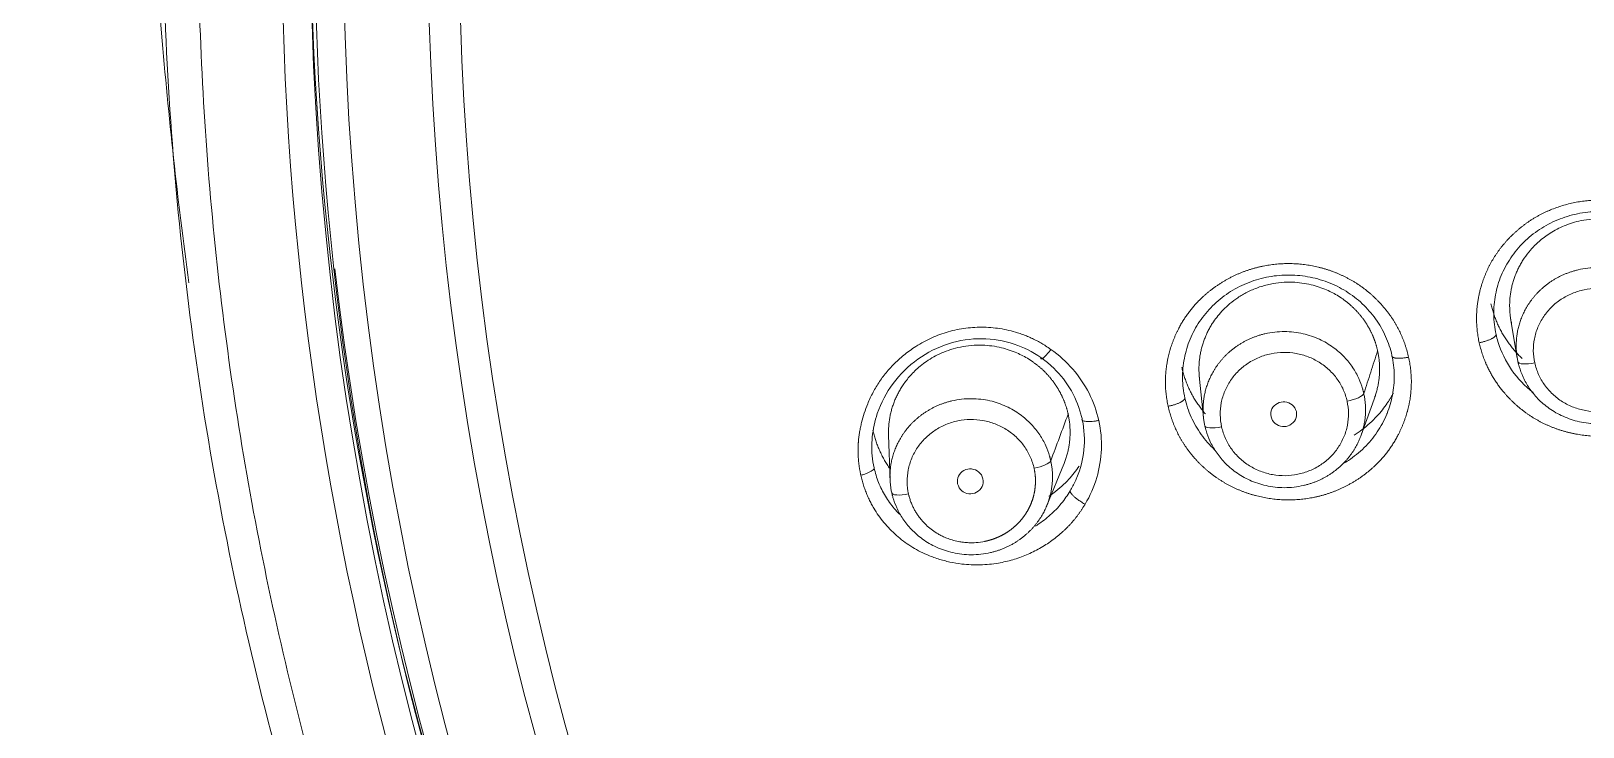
# Model space of a CAD drawing. Extents: x 6534 to 7663, y 0 to 827.
# Drawn here: x 7038.51 to 7065.64, y 519.33 to 531.49 of the extents above; entities that cross this region are included whole.
import ezdxf

# ---------------------------------------------------------------- set-up
doc = ezdxf.new("R2010")
doc.units = 0
doc.header["$LTSCALE"] = 30
doc.header["$MEASUREMENT"] = 0
doc.layers.add('1', color=7, linetype='CONTINUOUS')

msp = doc.modelspace()

# ---------------------------------------------------------------- linework, layer by layer
at = {"layer": '1', "color": 7, "linetype": 'Continuous', "lineweight": 18}
for p, q in [((7064.372, 526.472), (7064.488, 525.777)), ((7058.929, 525.469), (7059.004, 524.738)), ((7061.76, 524.43), (7062.008, 525.123)), ((7053.5, 524.43), (7053.526, 523.652)), ((7056.266, 523.198), (7056.563, 523.921))]:
    msp.add_line(p, q, dxfattribs=at)
at = {"layer": '1', "color": 7, "linetype": 'Continuous', "lineweight": 13}
msp.add_line((7053.555, 523.424), (7053.555, 523.431), dxfattribs=at)
at = {"layer": '1', "color": 7, "linetype": 'Continuous', "lineweight": 18}
for centre, major_axis, ratio, start_param, end_param in [((7103.394, 533.307), (-60.5, 0), 0.961466, 4.72417, 7.004197), ((7103.394, 533.445), (-59.925, 0), 0.961466, 4.712389, 7.853982), ((7103.394, 533.445), (60, 0), 0.961466, 1.582577, 4.712389), ((7103.394, 533.775), (60, 0), 0.961466, 3.141593, 4.11151), ((7103.394, 533.603), (-59.925, 0), 0.961466, 0.108974, 0.846708), ((7064.794, 525.776), (0.293, 0.065), 0.268947, 3.127316, 4.652912), ((7061.514, 525.106), (-0.293, -0.065), 0.268922, 1.511923, 2.984821), ((7059.321, 524.658), (0.293, 0.065), 0.268971, 3.11013, 4.652793), ((7056.043, 523.933), (-0.293, -0.064), 0.268963, 1.512325, 2.969589), ((7053.849, 523.485), (0.293, 0.064), 0.269012, 3.090916, 4.652799)]:
    msp.add_ellipse(centre, major_axis=major_axis, ratio=ratio, start_param=start_param, end_param=end_param, dxfattribs=at)
at = {"layer": '1', "color": 7, "linetype": 'Continuous', "lineweight": 13}
for centre, major_axis, start_param, end_param in [((7103.394, 533.307), (59.425, 0), 1.570796, 4.70194), ((7103.394, 533.307), (57.948, 0), 1.579187, 4.712389), ((7103.394, 533.352), (57.403, 0), 1.579486, 4.712389)]:
    msp.add_ellipse(centre, major_axis=major_axis, ratio=0.961466, start_param=start_param, end_param=end_param, dxfattribs=at)
at = {"layer": '1', "color": 7, "linetype": 'Continuous', "lineweight": 18}
for points, knots in [([(7040.497, 538.665), (7040.497, 538.527), (7040.505, 536.122), (7040.669, 532.249), (7041.074, 528.547), (7041.27, 527.095)], [0, 0, 0, 0, 0.035828, 0.621395, 1, 1, 1, 1]), ([(7040.815, 533.921), (7040.815, 531.785), (7040.933, 529.649), (7041.406, 525.401), (7041.76, 523.289), (7042.699, 519.114), (7043.285, 517.051), (7044.68, 512.995), (7045.491, 511.003), (7046.409, 509.058)], [0, 0, 0, 0, 0.25, 0.25, 0.5, 0.5, 0.75, 0.75, 1, 1, 1, 1]), ([(7064.117, 526.192), (7064.092, 526.305), (7064.079, 526.421), (7064.076, 526.654), (7064.086, 526.77), (7064.13, 526.999), (7064.164, 527.111), (7064.253, 527.327), (7064.309, 527.431), (7064.441, 527.626), (7064.517, 527.717), (7064.685, 527.884), (7064.778, 527.959), (7064.977, 528.091), (7065.084, 528.147), (7065.306, 528.239), (7065.422, 528.275), (7065.658, 528.324), (7065.779, 528.337), (7066.021, 528.34), (7066.142, 528.33), (7066.38, 528.288), (7066.496, 528.256), (7066.721, 528.17), (7066.829, 528.116), (7067.032, 527.99), (7067.127, 527.917), (7067.3, 527.755), (7067.378, 527.666), (7067.515, 527.474), (7067.574, 527.372), (7067.669, 527.158), (7067.706, 527.047), (7067.731, 526.933)], [0, 0, 0, 0, 0.0625, 0.0625, 0.125, 0.125, 0.1875, 0.1875, 0.25, 0.25, 0.3125, 0.3125, 0.375, 0.375, 0.4375, 0.4375, 0.5, 0.5, 0.5625, 0.5625, 0.625, 0.625, 0.6875, 0.6875, 0.75, 0.75, 0.8125, 0.8125, 0.875, 0.875, 0.9375, 0.9375, 1, 1, 1, 1]), ([(7064.39, 526.381), (7064.387, 526.393), (7064.382, 526.417), (7064.375, 526.454), (7064.369, 526.491), (7064.365, 526.528), (7064.361, 526.566), (7064.358, 526.603), (7064.356, 526.641), (7064.355, 526.678), (7064.355, 526.716), (7064.356, 526.754), (7064.358, 526.792), (7064.361, 526.83), (7064.365, 526.868), (7064.37, 526.906), (7064.376, 526.944), (7064.383, 526.982), (7064.391, 527.019), (7064.4, 527.057), (7064.41, 527.094), (7064.421, 527.132), (7064.434, 527.169), (7064.447, 527.205), (7064.461, 527.242), (7064.476, 527.278), (7064.492, 527.314), (7064.509, 527.35), (7064.527, 527.385), (7064.546, 527.42), (7064.566, 527.454), (7064.587, 527.488), (7064.635, 527.561), (7064.723, 527.675), (7064.872, 527.826), (7065.068, 527.973), (7065.315, 528.101), (7065.625, 528.196), (7065.969, 528.225), (7066.302, 528.18), (7066.572, 528.089), (7066.731, 528.005), (7066.809, 527.956), (7066.827, 527.944), (7066.846, 527.932), (7066.863, 527.919), (7066.881, 527.907), (7066.898, 527.894), (7066.916, 527.881), (7066.933, 527.868), (7066.949, 527.854), (7066.966, 527.841), (7066.982, 527.827), (7066.998, 527.813), (7067.014, 527.799), (7067.03, 527.784), (7067.046, 527.77), (7067.061, 527.755), (7067.076, 527.74), (7067.091, 527.725), (7067.105, 527.709), (7067.119, 527.694), (7067.134, 527.678), (7067.147, 527.662), (7067.161, 527.646), (7067.174, 527.63), (7067.187, 527.614), (7067.2, 527.597), (7067.213, 527.58), (7067.225, 527.564), (7067.237, 527.547), (7067.249, 527.53), (7067.261, 527.512), (7067.272, 527.495), (7067.283, 527.478), (7067.294, 527.46), (7067.305, 527.442), (7067.315, 527.425), (7067.325, 527.407), (7067.335, 527.389), (7067.344, 527.371), (7067.354, 527.352), (7067.363, 527.334), (7067.371, 527.316), (7067.38, 527.297), (7067.388, 527.278), (7067.396, 527.26), (7067.404, 527.241), (7067.411, 527.222), (7067.418, 527.203), (7067.425, 527.184), (7067.431, 527.165), (7067.438, 527.146), (7067.444, 527.127), (7067.45, 527.108), (7067.455, 527.089), (7067.46, 527.069), (7067.465, 527.05), (7067.47, 527.031), (7067.473, 527.018), (7067.474, 527.011)], [0, 0, 0, 0, 0.007812, 0.015642, 0.023488, 0.031351, 0.039232, 0.04713, 0.055044, 0.062976, 0.070925, 0.078891, 0.086874, 0.094874, 0.102892, 0.110926, 0.118978, 0.127046, 0.135132, 0.143236, 0.151356, 0.159493, 0.167648, 0.17582, 0.184009, 0.192215, 0.200438, 0.208679, 0.216937, 0.225212, 0.233504, 0.241813, 0.25014, 0.287522, 0.331207, 0.381192, 0.437477, 0.500061, 0.577266, 0.644645, 0.702175, 0.749835, 0.754289, 0.758737, 0.76318, 0.767619, 0.772052, 0.776481, 0.780905, 0.785324, 0.789738, 0.794147, 0.798551, 0.80295, 0.807344, 0.811734, 0.816118, 0.820498, 0.824873, 0.829242, 0.833607, 0.837967, 0.842322, 0.846672, 0.851018, 0.855358, 0.859693, 0.864024, 0.868349, 0.87267, 0.876986, 0.881297, 0.885602, 0.889903, 0.8942, 0.898491, 0.902777, 0.907058, 0.911335, 0.915606, 0.919872, 0.924134, 0.928391, 0.932642, 0.936889, 0.941131, 0.945368, 0.9496, 0.953827, 0.958049, 0.962267, 0.966479, 0.970686, 0.974889, 0.979086, 0.983279, 0.987467, 0.991649, 0.995827, 1, 1, 1, 1]), ([(7067.276, 526.277), (7067.275, 526.283), (7067.273, 526.294), (7067.268, 526.311), (7067.264, 526.328), (7067.26, 526.344), (7067.239, 526.416), (7067.191, 526.548), (7067.087, 526.734), (7066.941, 526.919), (7066.747, 527.091), (7066.504, 527.234), (7066.214, 527.334), (7065.888, 527.372), (7065.643, 527.344), (7065.493, 527.305), (7065.436, 527.288), (7065.381, 527.269), (7065.327, 527.248), (7065.275, 527.226), (7065.224, 527.201), (7065.175, 527.175), (7065.127, 527.147), (7065.081, 527.118), (7065.037, 527.087), (7064.994, 527.055), (7064.953, 527.022), (7064.914, 526.987), (7064.876, 526.952), (7064.84, 526.916), (7064.806, 526.878), (7064.774, 526.84), (7064.743, 526.802), (7064.715, 526.763), (7064.688, 526.723), (7064.662, 526.683), (7064.639, 526.642), (7064.617, 526.602), (7064.597, 526.561), (7064.578, 526.519), (7064.561, 526.478), (7064.546, 526.437), (7064.532, 526.396), (7064.519, 526.355), (7064.508, 526.314), (7064.499, 526.273), (7064.491, 526.233), (7064.484, 526.192), (7064.479, 526.152), (7064.475, 526.113), (7064.472, 526.074), (7064.47, 526.035), (7064.469, 525.997), (7064.47, 525.96), (7064.471, 525.922), (7064.474, 525.886), (7064.478, 525.85), (7064.482, 525.815), (7064.487, 525.78), (7064.493, 525.746), (7064.498, 525.724), (7064.501, 525.713)], [0, 0, 0, 0, 0.004118, 0.008173, 0.012166, 0.016096, 0.019964, 0.064382, 0.113601, 0.167619, 0.226433, 0.290042, 0.358442, 0.43163, 0.509603, 0.522984, 0.536244, 0.549383, 0.562401, 0.575299, 0.588075, 0.600731, 0.613266, 0.62568, 0.637973, 0.650146, 0.662197, 0.674128, 0.685938, 0.697626, 0.709194, 0.720641, 0.731968, 0.743173, 0.754257, 0.765221, 0.776063, 0.786785, 0.797385, 0.807865, 0.818224, 0.828462, 0.838578, 0.848574, 0.858449, 0.868204, 0.877837, 0.887349, 0.89674, 0.90601, 0.91516, 0.924188, 0.933096, 0.941882, 0.950547, 0.959092, 0.967516, 0.975818, 0.984, 0.99206, 1, 1, 1, 1]), ([(7058.679, 525.079), (7058.654, 525.193), (7058.641, 525.309), (7058.637, 525.541), (7058.648, 525.658), (7058.692, 525.887), (7058.726, 525.999), (7058.815, 526.215), (7058.871, 526.319), (7059.003, 526.515), (7059.079, 526.606), (7059.248, 526.773), (7059.341, 526.849), (7059.541, 526.981), (7059.647, 527.037), (7059.869, 527.13), (7059.985, 527.165), (7060.222, 527.214), (7060.343, 527.227), (7060.585, 527.231), (7060.706, 527.221), (7060.944, 527.179), (7061.061, 527.147), (7061.286, 527.061), (7061.394, 527.008), (7061.597, 526.881), (7061.692, 526.809), (7061.866, 526.646), (7061.944, 526.557), (7062.082, 526.366), (7062.14, 526.263), (7062.236, 526.05), (7062.273, 525.938), (7062.298, 525.824)], [0, 0, 0, 0, 0.0625, 0.0625, 0.125, 0.125, 0.1875, 0.1875, 0.25, 0.25, 0.3125, 0.3125, 0.375, 0.375, 0.4375, 0.4375, 0.5, 0.5, 0.5625, 0.5625, 0.625, 0.625, 0.6875, 0.6875, 0.75, 0.75, 0.8125, 0.8125, 0.875, 0.875, 0.9375, 0.9375, 1, 1, 1, 1]), ([(7058.933, 525.436), (7058.932, 525.443), (7058.93, 525.462), (7058.928, 525.493), (7058.926, 525.531), (7058.925, 525.569), (7058.925, 525.607), (7058.926, 525.645), (7058.928, 525.683), (7058.931, 525.721), (7058.935, 525.759), (7058.94, 525.797), (7058.946, 525.834), (7058.953, 525.872), (7058.961, 525.91), (7058.97, 525.948), (7058.98, 525.985), (7058.991, 526.022), (7059.003, 526.059), (7059.017, 526.096), (7059.031, 526.133), (7059.046, 526.169), (7059.062, 526.205), (7059.079, 526.241), (7059.097, 526.276), (7059.116, 526.311), (7059.136, 526.345), (7059.157, 526.379), (7059.195, 526.437), (7059.256, 526.519), (7059.35, 526.626), (7059.466, 526.734), (7059.606, 526.839), (7059.771, 526.935), (7059.963, 527.017), (7060.225, 527.09), (7060.541, 527.117), (7060.874, 527.072), (7061.145, 526.981), (7061.305, 526.897), (7061.383, 526.848), (7061.401, 526.836), (7061.419, 526.824), (7061.437, 526.811), (7061.454, 526.799), (7061.472, 526.786), (7061.489, 526.773), (7061.506, 526.76), (7061.523, 526.746), (7061.539, 526.733), (7061.556, 526.719), (7061.572, 526.705), (7061.588, 526.69), (7061.604, 526.676), (7061.619, 526.661), (7061.634, 526.646), (7061.649, 526.631), (7061.664, 526.616), (7061.679, 526.601), (7061.693, 526.585), (7061.707, 526.57), (7061.721, 526.554), (7061.735, 526.538), (7061.748, 526.521), (7061.761, 526.505), (7061.774, 526.489), (7061.787, 526.472), (7061.799, 526.455), (7061.811, 526.438), (7061.823, 526.421), (7061.835, 526.404), (7061.846, 526.387), (7061.857, 526.369), (7061.868, 526.352), (7061.878, 526.334), (7061.889, 526.316), (7061.899, 526.298), (7061.909, 526.28), (7061.918, 526.262), (7061.927, 526.244), (7061.936, 526.225), (7061.945, 526.207), (7061.954, 526.188), (7061.962, 526.17), (7061.97, 526.151), (7061.977, 526.132), (7061.985, 526.114), (7061.992, 526.095), (7061.999, 526.076), (7062.005, 526.057), (7062.012, 526.038), (7062.018, 526.018), (7062.024, 525.999), (7062.029, 525.98), (7062.034, 525.961), (7062.039, 525.941), (7062.044, 525.922), (7062.047, 525.909), (7062.048, 525.902)], [0, 0, 0, 0, 0.0043, 0.01248, 0.020678, 0.028893, 0.037127, 0.045377, 0.053646, 0.061932, 0.070236, 0.078558, 0.086898, 0.095256, 0.103631, 0.112024, 0.120435, 0.128864, 0.137311, 0.145775, 0.154258, 0.162758, 0.171277, 0.179813, 0.188368, 0.19694, 0.205531, 0.214139, 0.222766, 0.249795, 0.280154, 0.313844, 0.350867, 0.391225, 0.434919, 0.481951, 0.561979, 0.631825, 0.691457, 0.74085, 0.745463, 0.750071, 0.754674, 0.759272, 0.763865, 0.768453, 0.773035, 0.777613, 0.782186, 0.786753, 0.791316, 0.795873, 0.800425, 0.804972, 0.809515, 0.814052, 0.818583, 0.82311, 0.827632, 0.832149, 0.83666, 0.841167, 0.845668, 0.850164, 0.854656, 0.859142, 0.863623, 0.868099, 0.872569, 0.877035, 0.881496, 0.885951, 0.890402, 0.894847, 0.899287, 0.903722, 0.908152, 0.912577, 0.916997, 0.921411, 0.925821, 0.930225, 0.934625, 0.939019, 0.943408, 0.947792, 0.952171, 0.956544, 0.960913, 0.965276, 0.969635, 0.973988, 0.978336, 0.982679, 0.987017, 0.99135, 0.995677, 1, 1, 1, 1]), ([(7064.029, 526.726), (7064.032, 526.712), (7064.038, 526.686), (7064.048, 526.646), (7064.059, 526.606), (7064.071, 526.567), (7064.084, 526.528), (7064.098, 526.488), (7064.113, 526.45), (7064.129, 526.411), (7064.145, 526.372), (7064.163, 526.334), (7064.181, 526.296), (7064.201, 526.259), (7064.221, 526.221), (7064.242, 526.185), (7064.264, 526.148), (7064.287, 526.112), (7064.311, 526.076), (7064.336, 526.041), (7064.362, 526.006), (7064.388, 525.972), (7064.416, 525.938), (7064.444, 525.905), (7064.473, 525.872), (7064.503, 525.84), (7064.534, 525.808), (7064.557, 525.785), (7064.571, 525.772), (7064.573, 525.77)], [0, 0, 0, 0, 0.036943, 0.073976, 0.111101, 0.148316, 0.185622, 0.223019, 0.260507, 0.298086, 0.335756, 0.373517, 0.411369, 0.449312, 0.487346, 0.525472, 0.563688, 0.601996, 0.640395, 0.678886, 0.717467, 0.75614, 0.794905, 0.833761, 0.872708, 0.911747, 0.950878, 0.9901, 1, 1, 1, 1]), ([(7061.806, 525.158), (7061.805, 525.163), (7061.802, 525.174), (7061.798, 525.191), (7061.794, 525.207), (7061.79, 525.224), (7061.769, 525.296), (7061.72, 525.429), (7061.615, 525.618), (7061.467, 525.804), (7061.272, 525.975), (7061.029, 526.118), (7060.74, 526.216), (7060.415, 526.254), (7060.17, 526.226), (7060.021, 526.188), (7059.965, 526.171), (7059.909, 526.152), (7059.856, 526.131), (7059.803, 526.109), (7059.752, 526.084), (7059.703, 526.058), (7059.655, 526.03), (7059.609, 526.001), (7059.565, 525.97), (7059.522, 525.938), (7059.481, 525.905), (7059.441, 525.87), (7059.404, 525.835), (7059.368, 525.799), (7059.334, 525.761), (7059.301, 525.724), (7059.271, 525.685), (7059.242, 525.646), (7059.215, 525.606), (7059.19, 525.566), (7059.166, 525.525), (7059.144, 525.485), (7059.124, 525.444), (7059.105, 525.402), (7059.088, 525.361), (7059.073, 525.32), (7059.059, 525.279), (7059.046, 525.238), (7059.036, 525.197), (7059.026, 525.156), (7059.018, 525.115), (7059.011, 525.075), (7059.006, 525.035), (7059.002, 524.996), (7058.999, 524.957), (7058.997, 524.918), (7058.997, 524.88), (7058.997, 524.842), (7058.999, 524.805), (7059.001, 524.769), (7059.005, 524.733), (7059.009, 524.698), (7059.014, 524.663), (7059.021, 524.629), (7059.025, 524.607), (7059.028, 524.596)], [0, 0, 0, 0, 0.004015, 0.007996, 0.011942, 0.015855, 0.019734, 0.064711, 0.114332, 0.168596, 0.227502, 0.291048, 0.359234, 0.432056, 0.509512, 0.522903, 0.536174, 0.549323, 0.562352, 0.575259, 0.588045, 0.600709, 0.613253, 0.625675, 0.637976, 0.650156, 0.662214, 0.674151, 0.685967, 0.697662, 0.709235, 0.720687, 0.732018, 0.743227, 0.754315, 0.765282, 0.776127, 0.786851, 0.797453, 0.807935, 0.818295, 0.828533, 0.83865, 0.848646, 0.85852, 0.868273, 0.877905, 0.887415, 0.896804, 0.906071, 0.915217, 0.924242, 0.933145, 0.941927, 0.950587, 0.959126, 0.967544, 0.97584, 0.984015, 0.992068, 1, 1, 1, 1]), ([(7064.501, 525.713), (7064.502, 525.707), (7064.504, 525.696), (7064.508, 525.68), (7064.512, 525.663), (7064.517, 525.646), (7064.538, 525.571), (7064.589, 525.435), (7064.697, 525.244), (7064.848, 525.057), (7065.046, 524.888), (7065.29, 524.748), (7065.577, 524.653), (7065.897, 524.619), (7066.137, 524.646), (7066.284, 524.684), (7066.34, 524.701), (7066.395, 524.72), (7066.449, 524.741), (7066.501, 524.764), (7066.552, 524.788), (7066.601, 524.814), (7066.649, 524.842), (7066.695, 524.871), (7066.739, 524.902), (7066.782, 524.934), (7066.823, 524.967), (7066.862, 525.001), (7066.9, 525.037), (7066.936, 525.073), (7066.97, 525.11), (7067.002, 525.148), (7067.033, 525.187), (7067.061, 525.226), (7067.089, 525.265), (7067.114, 525.305), (7067.138, 525.346), (7067.159, 525.387), (7067.18, 525.428), (7067.198, 525.469), (7067.215, 525.51), (7067.231, 525.551), (7067.245, 525.592), (7067.257, 525.633), (7067.268, 525.674), (7067.278, 525.715), (7067.286, 525.756), (7067.293, 525.796), (7067.298, 525.836), (7067.302, 525.875), (7067.305, 525.915), (7067.307, 525.953), (7067.308, 525.992), (7067.307, 526.029), (7067.306, 526.066), (7067.303, 526.103), (7067.3, 526.139), (7067.295, 526.174), (7067.29, 526.209), (7067.284, 526.243), (7067.279, 526.266), (7067.276, 526.277)], [0, 0, 0, 0, 0.00393, 0.007893, 0.011888, 0.015916, 0.019977, 0.066354, 0.116973, 0.17183, 0.230923, 0.294249, 0.361804, 0.433585, 0.509587, 0.522939, 0.536172, 0.549285, 0.562279, 0.575152, 0.587907, 0.600541, 0.613056, 0.625451, 0.637727, 0.649883, 0.661919, 0.673836, 0.685633, 0.697311, 0.708868, 0.720307, 0.731625, 0.742824, 0.753904, 0.764864, 0.775704, 0.786424, 0.797026, 0.807507, 0.817869, 0.828111, 0.838234, 0.848237, 0.858121, 0.867885, 0.877529, 0.887054, 0.89646, 0.905745, 0.914912, 0.923959, 0.932886, 0.941693, 0.950381, 0.95895, 0.967399, 0.975729, 0.983939, 0.992029, 1, 1, 1, 1]), ([(7053.215, 524.397), (7053.229, 524.536), (7053.3, 524.867), (7053.555, 525.353), (7053.991, 525.782), (7054.536, 526.056), (7055.127, 526.147), (7055.69, 526.053), (7056.019, 525.887), (7056.161, 525.787)], [0, 0, 0, 0, 0.109075, 0.261532, 0.41615, 0.568806, 0.71862, 0.86571, 1, 1, 1, 1]), ([(7053.5, 524.43), (7053.499, 524.44), (7053.499, 524.463), (7053.499, 524.499), (7053.5, 524.537), (7053.502, 524.575), (7053.505, 524.614), (7053.509, 524.652), (7053.514, 524.69), (7053.52, 524.728), (7053.527, 524.766), (7053.535, 524.804), (7053.544, 524.842), (7053.554, 524.879), (7053.565, 524.917), (7053.578, 524.954), (7053.591, 524.991), (7053.605, 525.028), (7053.62, 525.064), (7053.636, 525.1), (7053.654, 525.136), (7053.672, 525.171), (7053.691, 525.206), (7053.711, 525.241), (7053.732, 525.275), (7053.765, 525.325), (7053.813, 525.391), (7053.881, 525.473), (7053.962, 525.557), (7054.056, 525.641), (7054.166, 525.724), (7054.29, 525.801), (7054.431, 525.871), (7054.587, 525.929), (7054.822, 525.991), (7055.124, 526.017), (7055.459, 525.971), (7055.731, 525.88), (7055.891, 525.796), (7055.97, 525.746), (7055.988, 525.734), (7056.006, 525.722), (7056.024, 525.71), (7056.042, 525.697), (7056.059, 525.684), (7056.077, 525.671), (7056.094, 525.658), (7056.111, 525.644), (7056.127, 525.63), (7056.144, 525.617), (7056.16, 525.602), (7056.176, 525.588), (7056.192, 525.574), (7056.207, 525.559), (7056.223, 525.544), (7056.238, 525.529), (7056.253, 525.514), (7056.267, 525.498), (7056.282, 525.483), (7056.296, 525.467), (7056.31, 525.451), (7056.323, 525.435), (7056.337, 525.419), (7056.35, 525.402), (7056.363, 525.386), (7056.376, 525.369), (7056.388, 525.352), (7056.4, 525.335), (7056.412, 525.318), (7056.424, 525.3), (7056.435, 525.283), (7056.446, 525.266), (7056.457, 525.248), (7056.468, 525.23), (7056.478, 525.212), (7056.488, 525.194), (7056.498, 525.176), (7056.508, 525.158), (7056.517, 525.14), (7056.526, 525.121), (7056.535, 525.103), (7056.543, 525.084), (7056.552, 525.065), (7056.56, 525.047), (7056.567, 525.028), (7056.575, 525.009), (7056.582, 524.99), (7056.589, 524.971), (7056.595, 524.952), (7056.602, 524.933), (7056.608, 524.913), (7056.614, 524.894), (7056.619, 524.875), (7056.625, 524.855), (7056.629, 524.836), (7056.634, 524.816), (7056.637, 524.803), (7056.639, 524.797)], [0, 0, 0, 0, 0.007014, 0.015427, 0.023857, 0.032306, 0.040772, 0.049257, 0.057761, 0.066282, 0.074822, 0.08338, 0.091956, 0.10055, 0.109163, 0.117795, 0.126445, 0.135113, 0.1438, 0.152505, 0.161229, 0.169971, 0.178732, 0.187512, 0.19631, 0.205127, 0.226352, 0.249633, 0.274973, 0.302373, 0.331834, 0.363357, 0.396945, 0.4326, 0.470322, 0.552186, 0.623639, 0.684642, 0.735162, 0.739877, 0.744586, 0.749291, 0.75399, 0.758684, 0.763373, 0.768057, 0.772735, 0.777408, 0.782076, 0.786739, 0.791397, 0.796049, 0.800696, 0.805338, 0.809975, 0.814607, 0.819233, 0.823854, 0.82847, 0.833081, 0.837686, 0.842286, 0.846881, 0.851471, 0.856056, 0.860635, 0.865209, 0.869778, 0.874342, 0.8789, 0.883453, 0.888001, 0.892544, 0.897082, 0.901614, 0.906141, 0.910663, 0.91518, 0.919691, 0.924197, 0.928698, 0.933194, 0.937684, 0.942169, 0.946649, 0.951124, 0.955593, 0.960058, 0.964517, 0.96897, 0.973419, 0.977862, 0.9823, 0.986733, 0.991161, 0.995583, 1, 1, 1, 1]), ([(7056.161, 525.787), (7056.224, 525.743), (7056.417, 525.589), (7056.685, 525.268), (7056.83, 524.933), (7056.876, 524.744), (7056.882, 524.719)], [0, 0, 0, 0, 0.172339, 0.555352, 0.939364, 1, 1, 1, 1]), ([(7062.048, 525.902), (7062.051, 525.89), (7062.056, 525.866), (7062.063, 525.829), (7062.069, 525.792), (7062.073, 525.755), (7062.077, 525.718), (7062.08, 525.68), (7062.082, 525.643), (7062.083, 525.605), (7062.083, 525.567), (7062.082, 525.529), (7062.08, 525.491), (7062.077, 525.453), (7062.073, 525.415), (7062.068, 525.377), (7062.062, 525.339), (7062.055, 525.301), (7062.047, 525.263), (7062.038, 525.226), (7062.028, 525.188), (7062.016, 525.151), (7062.006, 525.12), (7062, 525.102), (7061.998, 525.096)], [0, 0, 0, 0, 0.045481, 0.091062, 0.136744, 0.182527, 0.22841, 0.274393, 0.320477, 0.366662, 0.412947, 0.459332, 0.505817, 0.552403, 0.599089, 0.645875, 0.692762, 0.739748, 0.786835, 0.834022, 0.881308, 0.928695, 0.976182, 1, 1, 1, 1]), ([(7062.298, 525.824), (7062.323, 525.71), (7062.337, 525.594), (7062.34, 525.361), (7062.33, 525.245), (7062.286, 525.021), (7062.254, 524.913), (7062.212, 524.809)], [0, 0, 0, 0, 0.338266, 0.338266, 0.676533, 0.676533, 1, 1, 1, 1]), ([(7058.625, 525.619), (7058.628, 525.606), (7058.634, 525.579), (7058.644, 525.539), (7058.655, 525.5), (7058.667, 525.46), (7058.68, 525.421), (7058.694, 525.381), (7058.709, 525.343), (7058.725, 525.304), (7058.741, 525.265), (7058.759, 525.227), (7058.777, 525.189), (7058.797, 525.152), (7058.817, 525.114), (7058.838, 525.077), (7058.861, 525.041), (7058.884, 525.005), (7058.908, 524.969), (7058.932, 524.934), (7058.958, 524.899), (7058.985, 524.865), (7059.011, 524.832), (7059.029, 524.811), (7059.037, 524.801)], [0, 0, 0, 0, 0.044538, 0.089183, 0.133935, 0.178795, 0.223763, 0.268839, 0.314022, 0.359314, 0.404713, 0.450221, 0.495837, 0.541561, 0.587394, 0.633336, 0.679386, 0.725545, 0.771812, 0.818189, 0.864675, 0.91127, 0.957974, 1, 1, 1, 1]), ([(7059.028, 524.596), (7059.029, 524.59), (7059.031, 524.579), (7059.035, 524.563), (7059.04, 524.546), (7059.044, 524.53), (7059.065, 524.456), (7059.115, 524.32), (7059.222, 524.13), (7059.372, 523.944), (7059.569, 523.773), (7059.813, 523.632), (7060.101, 523.536), (7060.423, 523.499), (7060.664, 523.527), (7060.812, 523.565), (7060.869, 523.582), (7060.924, 523.601), (7060.977, 523.621), (7061.03, 523.644), (7061.081, 523.669), (7061.13, 523.695), (7061.178, 523.722), (7061.224, 523.752), (7061.268, 523.782), (7061.311, 523.814), (7061.352, 523.847), (7061.391, 523.882), (7061.429, 523.917), (7061.465, 523.953), (7061.499, 523.99), (7061.531, 524.028), (7061.562, 524.067), (7061.591, 524.106), (7061.618, 524.145), (7061.643, 524.186), (7061.667, 524.226), (7061.689, 524.267), (7061.709, 524.308), (7061.728, 524.349), (7061.745, 524.39), (7061.76, 524.431), (7061.774, 524.473), (7061.787, 524.514), (7061.798, 524.555), (7061.807, 524.595), (7061.815, 524.636), (7061.822, 524.676), (7061.828, 524.716), (7061.832, 524.756), (7061.835, 524.795), (7061.837, 524.834), (7061.837, 524.872), (7061.837, 524.91), (7061.835, 524.947), (7061.833, 524.983), (7061.829, 525.02), (7061.825, 525.055), (7061.819, 525.09), (7061.813, 525.124), (7061.808, 525.146), (7061.806, 525.158)], [0, 0, 0, 0, 0.003927, 0.007866, 0.011819, 0.015784, 0.019761, 0.065641, 0.115909, 0.170561, 0.229595, 0.293007, 0.360793, 0.432948, 0.509466, 0.522824, 0.536063, 0.549181, 0.56218, 0.575059, 0.587818, 0.600457, 0.612976, 0.625376, 0.637655, 0.649815, 0.661855, 0.673776, 0.685576, 0.697257, 0.708818, 0.720259, 0.731581, 0.742783, 0.753865, 0.764827, 0.77567, 0.786393, 0.796996, 0.807479, 0.817843, 0.828087, 0.838212, 0.848217, 0.858102, 0.867868, 0.877514, 0.88704, 0.896447, 0.905734, 0.914901, 0.923949, 0.932878, 0.941686, 0.950376, 0.958945, 0.967395, 0.975726, 0.983937, 0.992028, 1, 1, 1, 1]), ([(7061.638, 524.431), (7061.686, 524.461), (7061.829, 524.56), (7062.03, 524.742), (7062.167, 524.916), (7062.229, 525.009), (7062.242, 525.029), (7062.255, 525.049), (7062.267, 525.069), (7062.279, 525.089), (7062.291, 525.11), (7062.302, 525.13), (7062.312, 525.148), (7062.318, 525.159), (7062.32, 525.162)], [0, 0, 0, 0, 0.164895, 0.511318, 0.798138, 0.821831, 0.845495, 0.869133, 0.892743, 0.916326, 0.939881, 0.963409, 0.98691, 1, 1, 1, 1]), ([(7056.335, 523.983), (7056.334, 523.989), (7056.331, 524), (7056.327, 524.016), (7056.323, 524.032), (7056.319, 524.048), (7056.298, 524.121), (7056.249, 524.254), (7056.144, 524.444), (7055.995, 524.63), (7055.8, 524.801), (7055.556, 524.944), (7055.268, 525.043), (7054.943, 525.08), (7054.699, 525.053), (7054.55, 525.015), (7054.493, 524.998), (7054.438, 524.98), (7054.384, 524.959), (7054.332, 524.936), (7054.281, 524.911), (7054.232, 524.885), (7054.184, 524.857), (7054.137, 524.828), (7054.093, 524.797), (7054.05, 524.765), (7054.009, 524.732), (7053.97, 524.698), (7053.932, 524.662), (7053.896, 524.626), (7053.862, 524.589), (7053.83, 524.551), (7053.799, 524.513), (7053.77, 524.473), (7053.743, 524.434), (7053.718, 524.394), (7053.694, 524.353), (7053.672, 524.312), (7053.652, 524.271), (7053.633, 524.23), (7053.616, 524.189), (7053.601, 524.148), (7053.587, 524.107), (7053.575, 524.066), (7053.564, 524.025), (7053.554, 523.984), (7053.546, 523.943), (7053.539, 523.903), (7053.534, 523.863), (7053.53, 523.824), (7053.527, 523.785), (7053.525, 523.746), (7053.525, 523.708), (7053.525, 523.671), (7053.527, 523.634), (7053.529, 523.597), (7053.533, 523.561), (7053.537, 523.526), (7053.542, 523.491), (7053.548, 523.457), (7053.553, 523.435), (7053.556, 523.424)], [0, 0, 0, 0, 0.003921, 0.007817, 0.011689, 0.015536, 0.019358, 0.064573, 0.114371, 0.16875, 0.227711, 0.291254, 0.359377, 0.43208, 0.50936, 0.522766, 0.53605, 0.549213, 0.562254, 0.575174, 0.587972, 0.600648, 0.613202, 0.625635, 0.637946, 0.650136, 0.662203, 0.674149, 0.685973, 0.697676, 0.709256, 0.720715, 0.732052, 0.743267, 0.75436, 0.765331, 0.776181, 0.786908, 0.797514, 0.807998, 0.81836, 0.8286, 0.838718, 0.848715, 0.858589, 0.868342, 0.877972, 0.887481, 0.896868, 0.906133, 0.915276, 0.924297, 0.933196, 0.941973, 0.950628, 0.959162, 0.967573, 0.975863, 0.98403, 0.992076, 1, 1, 1, 1]), ([(7056.639, 524.797), (7056.641, 524.785), (7056.646, 524.76), (7056.653, 524.723), (7056.659, 524.686), (7056.664, 524.649), (7056.667, 524.611), (7056.67, 524.574), (7056.672, 524.536), (7056.673, 524.498), (7056.673, 524.46), (7056.672, 524.422), (7056.67, 524.384), (7056.667, 524.345), (7056.663, 524.307), (7056.658, 524.269), (7056.652, 524.231), (7056.645, 524.193), (7056.637, 524.155), (7056.628, 524.117), (7056.618, 524.08), (7056.606, 524.042), (7056.594, 524.005), (7056.581, 523.968), (7056.57, 523.941), (7056.564, 523.925), (7056.563, 523.922)], [0, 0, 0, 0, 0.041972, 0.084036, 0.126194, 0.168444, 0.210788, 0.253224, 0.295753, 0.338376, 0.381091, 0.423898, 0.466799, 0.509793, 0.552879, 0.596058, 0.63933, 0.682694, 0.726151, 0.769701, 0.813343, 0.857078, 0.900906, 0.944826, 0.988839, 1, 1, 1, 1]), ([(7056.882, 524.719), (7056.884, 524.712), (7056.922, 524.533), (7056.94, 524.181), (7056.856, 523.845), (7056.793, 523.692)], [0, 0, 0, 0, 0.017854, 0.527277, 1, 1, 1, 1]), ([(7053.228, 524.513), (7053.231, 524.5), (7053.237, 524.473), (7053.247, 524.433), (7053.258, 524.394), (7053.27, 524.354), (7053.283, 524.315), (7053.297, 524.275), (7053.312, 524.236), (7053.328, 524.197), (7053.345, 524.159), (7053.362, 524.12), (7053.381, 524.082), (7053.401, 524.044), (7053.421, 524.007), (7053.442, 523.97), (7053.465, 523.933), (7053.488, 523.897), (7053.505, 523.871), (7053.515, 523.857), (7053.516, 523.855)], [0, 0, 0, 0, 0.056976, 0.114105, 0.171386, 0.22882, 0.286408, 0.344149, 0.402044, 0.460092, 0.518295, 0.576652, 0.635164, 0.693831, 0.752653, 0.81163, 0.870762, 0.930051, 0.989495, 1, 1, 1, 1]), ([(7053.556, 523.424), (7053.557, 523.418), (7053.559, 523.408), (7053.563, 523.391), (7053.567, 523.375), (7053.572, 523.359), (7053.592, 523.285), (7053.642, 523.151), (7053.749, 522.96), (7053.898, 522.774), (7054.095, 522.603), (7054.339, 522.461), (7054.627, 522.364), (7054.949, 522.327), (7055.192, 522.354), (7055.34, 522.392), (7055.396, 522.408), (7055.451, 522.427), (7055.505, 522.448), (7055.557, 522.471), (7055.608, 522.495), (7055.658, 522.521), (7055.705, 522.549), (7055.751, 522.578), (7055.796, 522.609), (7055.839, 522.64), (7055.88, 522.674), (7055.919, 522.708), (7055.957, 522.743), (7055.993, 522.779), (7056.027, 522.816), (7056.059, 522.854), (7056.09, 522.893), (7056.119, 522.932), (7056.146, 522.971), (7056.171, 523.011), (7056.195, 523.052), (7056.217, 523.092), (7056.237, 523.133), (7056.256, 523.174), (7056.273, 523.216), (7056.289, 523.257), (7056.303, 523.298), (7056.315, 523.339), (7056.326, 523.38), (7056.336, 523.421), (7056.344, 523.462), (7056.351, 523.502), (7056.356, 523.542), (7056.36, 523.581), (7056.363, 523.62), (7056.365, 523.659), (7056.366, 523.697), (7056.365, 523.735), (7056.364, 523.772), (7056.361, 523.809), (7056.358, 523.845), (7056.353, 523.881), (7056.348, 523.915), (7056.342, 523.95), (7056.337, 523.972), (7056.335, 523.983)], [0, 0, 0, 0, 0.003868, 0.007742, 0.011622, 0.015507, 0.019397, 0.06511, 0.115266, 0.16986, 0.228891, 0.292354, 0.360244, 0.432556, 0.509282, 0.522646, 0.535891, 0.549015, 0.562019, 0.574904, 0.587668, 0.600312, 0.612837, 0.625242, 0.637526, 0.649691, 0.661736, 0.673661, 0.685466, 0.697151, 0.708716, 0.720161, 0.731487, 0.742693, 0.753779, 0.764745, 0.775591, 0.786318, 0.796924, 0.807411, 0.817779, 0.828026, 0.838154, 0.848162, 0.858051, 0.867819, 0.877468, 0.886998, 0.896408, 0.905698, 0.914869, 0.92392, 0.932851, 0.941663, 0.950356, 0.958928, 0.967382, 0.975716, 0.98393, 0.992025, 1, 1, 1, 1]), ([(7056.304, 523.362), (7056.334, 523.382), (7056.458, 523.471), (7056.644, 523.64), (7056.777, 523.808), (7056.832, 523.889), (7056.832, 523.89)], [0, 0, 0, 0, 0.140544, 0.607899, 0.996056, 1, 1, 1, 1])]:
    msp.add_open_spline(points, degree=3, knots=knots, dxfattribs=at)
at = {"layer": '1', "color": 7, "linetype": 'Continuous', "lineweight": 13}
for points, degree, knots in [([(7041.43, 533.602), (7041.43, 531.812), (7041.514, 530.022), (7041.849, 526.457), (7042.1, 524.682), (7042.768, 521.16), (7043.184, 519.414), (7044.179, 515.964), (7044.757, 514.261), (7046.071, 510.912), (7046.806, 509.265), (7048.427, 506.043), (7049.314, 504.467), (7051.23, 501.398), (7052.261, 499.905), (7054.457, 497.015), (7055.623, 495.617), (7056.852, 494.273)], 3, [0, 0, 0, 0, 0.125, 0.125, 0.25, 0.25, 0.375, 0.375, 0.5, 0.5, 0.625, 0.625, 0.75, 0.75, 0.875, 0.875, 1, 1, 1, 1]), ([(7063.824, 526.045), (7063.735, 526.447), (7063.852, 527.046), (7064.007, 527.426), (7064.237, 527.766), (7064.532, 528.058), (7064.706, 528.174), (7065.058, 528.407), (7065.901, 528.579), (7066.324, 528.502), (7066.531, 528.464), (7066.923, 528.313), (7067.275, 528.091), (7067.427, 527.947), (7067.577, 527.805), (7067.936, 527.304), (7068.024, 526.904)], 2, [0, 0, 0, 0.125, 0.1875, 0.25, 0.3125, 0.375, 0.375, 0.5, 0.625, 0.625, 0.6875, 0.75, 0.8125, 0.8125, 0.875, 1, 1, 1]), ([(7058.386, 524.934), (7058.298, 525.341), (7058.374, 525.733), (7058.413, 525.932), (7058.57, 526.316), (7058.914, 526.829), (7059.272, 527.065), (7059.632, 527.302), (7060.053, 527.386), (7060.47, 527.469), (7060.893, 527.392), (7061.311, 527.315), (7061.667, 527.091), (7061.842, 526.98), (7062.143, 526.695), (7062.262, 526.529), (7062.495, 526.203), (7062.59, 525.793)], 2, [0, 0, 0, 0.125, 0.125, 0.1875, 0.25, 0.375, 0.375, 0.5, 0.5, 0.625, 0.625, 0.75, 0.75, 0.8125, 0.875, 0.875, 1, 1, 1]), ([(7068.024, 526.904), (7068.113, 526.502), (7067.997, 525.903), (7067.841, 525.523), (7067.612, 525.183), (7067.317, 524.891), (7067.143, 524.775), (7066.791, 524.542), (7065.947, 524.37), (7065.525, 524.447), (7065.317, 524.485), (7064.925, 524.636), (7064.573, 524.858), (7064.421, 525.002), (7064.271, 525.144), (7063.912, 525.645), (7063.824, 526.045)], 2, [0, 0, 0, 0.125, 0.1875, 0.25, 0.3125, 0.375, 0.375, 0.5, 0.625, 0.625, 0.6875, 0.75, 0.8125, 0.8125, 0.875, 1, 1, 1]), ([(7064.794, 525.694), (7064.778, 525.763), (7064.77, 525.833), (7064.768, 525.974), (7064.775, 526.044), (7064.801, 526.183), (7064.822, 526.251), (7064.876, 526.382), (7064.91, 526.445), (7064.99, 526.563), (7065.036, 526.618), (7065.138, 526.719), (7065.194, 526.765), (7065.315, 526.844), (7065.38, 526.879), (7065.514, 526.934), (7065.584, 526.956), (7065.728, 526.985), (7065.801, 526.993), (7065.947, 526.995), (7066.021, 526.989), (7066.165, 526.963), (7066.236, 526.943), (7066.372, 526.891), (7066.437, 526.859), (7066.56, 526.782), (7066.618, 526.738), (7066.723, 526.639), (7066.77, 526.585), (7066.853, 526.469), (7066.889, 526.407), (7066.946, 526.278), (7066.969, 526.21), (7066.984, 526.141)], 3, [0, 0, 0, 0, 0.0625, 0.0625, 0.125, 0.125, 0.1875, 0.1875, 0.25, 0.25, 0.3125, 0.3125, 0.375, 0.375, 0.4375, 0.4375, 0.5, 0.5, 0.5625, 0.5625, 0.625, 0.625, 0.6875, 0.6875, 0.75, 0.75, 0.8125, 0.8125, 0.875, 0.875, 0.9375, 0.9375, 1, 1, 1, 1]), ([(7053.015, 523.729), (7053.013, 523.737), (7053.01, 523.753), (7053.005, 523.776), (7053.001, 523.8), (7052.997, 523.823), (7052.993, 523.846), (7052.989, 523.87), (7052.986, 523.893), (7052.982, 523.916), (7052.98, 523.939), (7052.977, 523.962), (7052.975, 523.985), (7052.973, 524.008), (7052.971, 524.031), (7052.97, 524.054), (7052.968, 524.077), (7052.967, 524.1), (7052.967, 524.123), (7052.966, 524.146), (7052.966, 524.168), (7052.967, 524.191), (7052.967, 524.214), (7052.968, 524.236), (7052.969, 524.259), (7052.97, 524.282), (7052.972, 524.304), (7052.975, 524.345), (7052.982, 524.406), (7052.994, 524.486), (7053.009, 524.568), (7053.035, 524.678), (7053.074, 524.816), (7053.126, 524.959), (7053.179, 525.08), (7053.229, 525.179), (7053.283, 525.276), (7053.342, 525.368), (7053.406, 525.458), (7053.478, 525.547), (7053.559, 525.637), (7053.648, 525.726), (7053.742, 525.809), (7053.841, 525.888), (7053.954, 525.967), (7054.079, 526.044), (7054.218, 526.116), (7054.36, 526.177), (7054.507, 526.228), (7054.658, 526.268), (7054.813, 526.297), (7054.969, 526.314), (7055.127, 526.319), (7055.287, 526.313), (7055.446, 526.294), (7055.603, 526.264), (7055.72, 526.232), (7055.8, 526.206), (7055.844, 526.19), (7055.887, 526.174), (7055.93, 526.156), (7055.973, 526.138), (7056.015, 526.118), (7056.057, 526.098), (7056.098, 526.077), (7056.139, 526.054), (7056.179, 526.031), (7056.219, 526.007), (7056.259, 525.982), (7056.298, 525.956), (7056.324, 525.937), (7056.337, 525.928)], 3, [0, 0, 0, 0, 0.004832, 0.009643, 0.014433, 0.019204, 0.023955, 0.028687, 0.033401, 0.038097, 0.042776, 0.047438, 0.052084, 0.056714, 0.061329, 0.065929, 0.070515, 0.075088, 0.079647, 0.084195, 0.08873, 0.093255, 0.097769, 0.102273, 0.106767, 0.111253, 0.115731, 0.120201, 0.135993, 0.152075, 0.16847, 0.185198, 0.219107, 0.252894, 0.274925, 0.296703, 0.318285, 0.339729, 0.361095, 0.382445, 0.40692, 0.431335, 0.455769, 0.480302, 0.505014, 0.535604, 0.565805, 0.595777, 0.62568, 0.656329, 0.686742, 0.717097, 0.74757, 0.779074, 0.810217, 0.841177, 0.872134, 0.881224, 0.890301, 0.899371, 0.908437, 0.917505, 0.92658, 0.935667, 0.94477, 0.953894, 0.963044, 0.972225, 0.981442, 0.990699, 1, 1, 1, 1]), ([(7064.768, 525.176), (7064.622, 525.288), (7064.365, 525.558), (7064.184, 525.929), (7064.127, 526.149), (7064.117, 526.192)], 3, [0, 0, 0, 0, 0.442829, 0.89217, 1, 1, 1, 1]), ([(7066.984, 526.141), (7066.999, 526.072), (7067.007, 526.002), (7067.009, 525.861), (7067.003, 525.791), (7066.976, 525.652), (7066.956, 525.584), (7066.902, 525.453), (7066.868, 525.39), (7066.788, 525.272), (7066.742, 525.217), (7066.64, 525.116), (7066.583, 525.07), (7066.463, 524.991), (7066.398, 524.956), (7066.263, 524.901), (7066.193, 524.879), (7066.05, 524.85), (7065.977, 524.842), (7065.83, 524.84), (7065.757, 524.846), (7065.613, 524.872), (7065.542, 524.892), (7065.406, 524.944), (7065.34, 524.976), (7065.218, 525.053), (7065.16, 525.097), (7065.055, 525.196), (7065.008, 525.25), (7064.925, 525.366), (7064.889, 525.428), (7064.831, 525.557), (7064.809, 525.625), (7064.794, 525.694)], 3, [0, 0, 0, 0, 0.0625, 0.0625, 0.125, 0.125, 0.1875, 0.1875, 0.25, 0.25, 0.3125, 0.3125, 0.375, 0.375, 0.4375, 0.4375, 0.5, 0.5, 0.5625, 0.5625, 0.625, 0.625, 0.6875, 0.6875, 0.75, 0.75, 0.8125, 0.8125, 0.875, 0.875, 0.9375, 0.9375, 1, 1, 1, 1]), ([(7062.59, 525.793), (7062.678, 525.386), (7062.602, 524.995), (7062.563, 524.795), (7062.406, 524.411), (7062.063, 523.898), (7061.705, 523.662), (7061.344, 523.425), (7060.924, 523.341), (7060.506, 523.258), (7060.084, 523.336), (7059.666, 523.412), (7059.31, 523.636), (7059.134, 523.747), (7058.833, 524.032), (7058.714, 524.198), (7058.481, 524.524), (7058.386, 524.934)], 2, [0, 0, 0, 0.125, 0.125, 0.1875, 0.25, 0.375, 0.375, 0.5, 0.5, 0.625, 0.625, 0.75, 0.75, 0.8125, 0.875, 0.875, 1, 1, 1]), ([(7059.321, 524.575), (7059.306, 524.644), (7059.298, 524.715), (7059.296, 524.856), (7059.302, 524.926), (7059.329, 525.065), (7059.349, 525.133), (7059.404, 525.264), (7059.438, 525.327), (7059.518, 525.445), (7059.564, 525.501), (7059.666, 525.602), (7059.722, 525.647), (7059.843, 525.727), (7059.908, 525.761), (7060.043, 525.817), (7060.113, 525.839), (7060.256, 525.868), (7060.33, 525.876), (7060.476, 525.878), (7060.55, 525.872), (7060.694, 525.846), (7060.765, 525.826), (7060.901, 525.774), (7060.966, 525.741), (7061.09, 525.665), (7061.147, 525.62), (7061.252, 525.522), (7061.3, 525.468), (7061.383, 525.352), (7061.419, 525.29), (7061.477, 525.16), (7061.499, 525.092), (7061.514, 525.024)], 3, [0, 0, 0, 0, 0.0625, 0.0625, 0.125, 0.125, 0.1875, 0.1875, 0.25, 0.25, 0.3125, 0.3125, 0.375, 0.375, 0.4375, 0.4375, 0.5, 0.5, 0.5625, 0.5625, 0.625, 0.625, 0.6875, 0.6875, 0.75, 0.75, 0.8125, 0.8125, 0.875, 0.875, 0.9375, 0.9375, 1, 1, 1, 1]), ([(7059.211, 524.163), (7059.207, 524.167), (7059.202, 524.172), (7059.111, 524.257), (7059.033, 524.346), (7058.896, 524.537), (7058.837, 524.64), (7058.741, 524.853), (7058.704, 524.965), (7058.679, 525.079)], 3, [0, 0, 0, 0, 0.016636, 0.016636, 0.344424, 0.344424, 0.672212, 0.672212, 1, 1, 1, 1]), ([(7061.514, 525.024), (7061.529, 524.955), (7061.538, 524.884), (7061.539, 524.743), (7061.533, 524.672), (7061.506, 524.534), (7061.486, 524.466), (7061.431, 524.335), (7061.397, 524.272), (7061.318, 524.153), (7061.272, 524.098), (7061.169, 523.997), (7061.113, 523.951), (7060.992, 523.872), (7060.927, 523.837), (7060.792, 523.782), (7060.722, 523.76), (7060.579, 523.731), (7060.505, 523.723), (7060.359, 523.721), (7060.285, 523.727), (7060.141, 523.753), (7060.07, 523.773), (7059.934, 523.825), (7059.869, 523.857), (7059.745, 523.934), (7059.688, 523.978), (7059.583, 524.077), (7059.535, 524.131), (7059.452, 524.247), (7059.416, 524.309), (7059.359, 524.439), (7059.336, 524.506), (7059.321, 524.575)], 3, [0, 0, 0, 0, 0.0625, 0.0625, 0.125, 0.125, 0.1875, 0.1875, 0.25, 0.25, 0.3125, 0.3125, 0.375, 0.375, 0.4375, 0.4375, 0.5, 0.5, 0.5625, 0.5625, 0.625, 0.625, 0.6875, 0.6875, 0.75, 0.75, 0.8125, 0.8125, 0.875, 0.875, 0.9375, 0.9375, 1, 1, 1, 1]), ([(7053.849, 523.402), (7053.834, 523.471), (7053.826, 523.541), (7053.824, 523.683), (7053.83, 523.753), (7053.857, 523.892), (7053.878, 523.96), (7053.932, 524.091), (7053.966, 524.154), (7054.046, 524.272), (7054.092, 524.327), (7054.194, 524.428), (7054.251, 524.474), (7054.372, 524.554), (7054.436, 524.588), (7054.571, 524.644), (7054.641, 524.665), (7054.785, 524.695), (7054.858, 524.702), (7055.005, 524.704), (7055.078, 524.698), (7055.223, 524.673), (7055.293, 524.653), (7055.43, 524.601), (7055.495, 524.568), (7055.618, 524.491), (7055.676, 524.447), (7055.781, 524.349), (7055.829, 524.295), (7055.912, 524.179), (7055.948, 524.117), (7056.006, 523.987), (7056.028, 523.919), (7056.043, 523.85)], 3, [0, 0, 0, 0, 0.0625, 0.0625, 0.125, 0.125, 0.1875, 0.1875, 0.25, 0.25, 0.3125, 0.3125, 0.375, 0.375, 0.4375, 0.4375, 0.5, 0.5, 0.5625, 0.5625, 0.625, 0.625, 0.6875, 0.6875, 0.75, 0.75, 0.8125, 0.8125, 0.875, 0.875, 0.9375, 0.9375, 1, 1, 1, 1]), ([(7057.174, 524.686), (7057.156, 524.683), (7057.136, 524.679), (7057.098, 524.673), (7057.078, 524.671), (7057.04, 524.668), (7057.021, 524.667), (7056.986, 524.667), (7056.969, 524.668), (7056.94, 524.671), (7056.928, 524.673), (7056.907, 524.68), (7056.898, 524.683), (7056.886, 524.692), (7056.883, 524.697), (7056.88, 524.708), (7056.88, 524.713), (7056.882, 524.719)], 3, [0, 0, 0, 0, 0.125, 0.125, 0.25, 0.25, 0.375, 0.375, 0.5, 0.5, 0.625, 0.625, 0.75, 0.75, 0.875, 0.875, 1, 1, 1, 1]), ([(7062.212, 524.809), (7062.21, 524.805), (7062.209, 524.8), (7062.162, 524.687), (7062.106, 524.583), (7061.974, 524.388), (7061.898, 524.296), (7061.729, 524.129), (7061.636, 524.054), (7061.507, 523.969), (7061.477, 523.95), (7061.447, 523.933)], 3, [0, 0, 0, 0, 0.013121, 0.013121, 0.313016, 0.313016, 0.612911, 0.612911, 0.912806, 0.912806, 1, 1, 1, 1]), ([(7053.247, 523.858), (7053.217, 523.996), (7053.2, 524.176), (7053.212, 524.358), (7053.215, 524.397)], 3, [0, 0, 0, 0, 0.785438, 1, 1, 1, 1]), ([(7053.015, 523.729), (7053.021, 523.731), (7053.051, 523.739), (7053.09, 523.752), (7053.128, 523.766), (7053.152, 523.777), (7053.175, 523.788), (7053.203, 523.804), (7053.232, 523.825), (7053.246, 523.845), (7053.247, 523.855), (7053.247, 523.858)], 3, [0, 0, 0, 0, 0.039631, 0.219096, 0.308828, 0.398561, 0.488293, 0.578026, 0.75749, 0.936955, 1, 1, 1, 1]), ([(7053.691, 523.048), (7053.659, 523.08), (7053.628, 523.113), (7053.542, 523.215), (7053.49, 523.288), (7053.398, 523.44), (7053.359, 523.519), (7053.293, 523.685), (7053.267, 523.77), (7053.247, 523.858)], 3, [0, 0, 0, 0, 0.145786, 0.145786, 0.430524, 0.430524, 0.715262, 0.715262, 1, 1, 1, 1]), ([(7056.043, 523.85), (7056.045, 523.845), (7056.047, 523.834), (7056.05, 523.818), (7056.053, 523.803), (7056.055, 523.787), (7056.058, 523.771), (7056.06, 523.755), (7056.062, 523.739), (7056.063, 523.723), (7056.065, 523.707), (7056.066, 523.692), (7056.067, 523.676), (7056.067, 523.661), (7056.068, 523.645), (7056.068, 523.63), (7056.068, 523.614), (7056.067, 523.599), (7056.067, 523.584), (7056.066, 523.569), (7056.065, 523.554), (7056.064, 523.539), (7056.062, 523.524), (7056.061, 523.509), (7056.059, 523.495), (7056.057, 523.48), (7056.055, 523.466), (7056.053, 523.452), (7056.05, 523.437), (7056.047, 523.423), (7056.044, 523.409), (7056.041, 523.395), (7056.038, 523.381), (7056.035, 523.368), (7056.031, 523.354), (7056.027, 523.341), (7056.023, 523.327), (7056.019, 523.314), (7056.015, 523.301), (7056.011, 523.288), (7056.006, 523.275), (7056.001, 523.262), (7055.997, 523.25), (7055.992, 523.237), (7055.987, 523.225), (7055.981, 523.213), (7055.976, 523.201), (7055.971, 523.189), (7055.965, 523.177), (7055.959, 523.165), (7055.954, 523.154), (7055.948, 523.142), (7055.942, 523.131), (7055.936, 523.12), (7055.929, 523.109), (7055.923, 523.098), (7055.917, 523.087), (7055.91, 523.076), (7055.904, 523.066), (7055.897, 523.056), (7055.89, 523.045), (7055.883, 523.035), (7055.876, 523.025), (7055.87, 523.016), (7055.862, 523.006), (7055.855, 522.996), (7055.848, 522.987), (7055.841, 522.978), (7055.834, 522.968), (7055.826, 522.959), (7055.819, 522.951), (7055.812, 522.942), (7055.804, 522.933), (7055.797, 522.925), (7055.789, 522.916), (7055.782, 522.908), (7055.774, 522.9), (7055.766, 522.892), (7055.759, 522.884), (7055.751, 522.876), (7055.743, 522.869), (7055.735, 522.861), (7055.728, 522.854), (7055.72, 522.847), (7055.712, 522.84), (7055.704, 522.833), (7055.696, 522.826), (7055.688, 522.819), (7055.68, 522.812), (7055.673, 522.806), (7055.665, 522.8), (7055.657, 522.793), (7055.649, 522.787), (7055.641, 522.781), (7055.633, 522.775), (7055.625, 522.769), (7055.617, 522.764), (7055.61, 522.758), (7055.602, 522.753), (7055.594, 522.747), (7055.586, 522.742), (7055.578, 522.737), (7055.571, 522.732), (7055.563, 522.727), (7055.555, 522.722), (7055.547, 522.717), (7055.54, 522.713), (7055.532, 522.708), (7055.524, 522.704), (7055.517, 522.699), (7055.509, 522.695), (7055.502, 522.691), (7055.494, 522.687), (7055.487, 522.683), (7055.479, 522.679), (7055.472, 522.675), (7055.465, 522.671), (7055.457, 522.668), (7055.45, 522.664), (7055.443, 522.661), (7055.436, 522.657), (7055.428, 522.654), (7055.421, 522.651), (7055.414, 522.648), (7055.407, 522.645), (7055.4, 522.642), (7055.393, 522.639), (7055.386, 522.636), (7055.38, 522.633), (7055.373, 522.63), (7055.366, 522.628), (7055.359, 522.625), (7055.353, 522.623), (7055.346, 522.62), (7055.34, 522.618), (7055.333, 522.616), (7055.327, 522.613), (7055.321, 522.611), (7055.314, 522.609), (7055.308, 522.607), (7055.302, 522.605), (7055.296, 522.603), (7055.29, 522.601), (7055.284, 522.599), (7055.278, 522.598), (7055.272, 522.596), (7055.266, 522.594), (7055.261, 522.593), (7055.255, 522.591), (7055.25, 522.589), (7055.244, 522.588), (7055.239, 522.587), (7055.233, 522.585), (7055.228, 522.584), (7055.223, 522.583), (7055.217, 522.581), (7055.212, 522.58), (7055.207, 522.579), (7055.202, 522.578), (7055.197, 522.577), (7055.193, 522.576), (7055.188, 522.575), (7055.134, 522.563), (7055.04, 522.55), (7054.915, 522.548), (7054.82, 522.555), (7054.73, 522.568), (7054.64, 522.588), (7054.544, 522.619), (7054.464, 522.652), (7054.398, 522.685), (7054.291, 522.747), (7054.168, 522.843), (7054.064, 522.958), (7054.006, 523.037), (7053.971, 523.091), (7053.94, 523.148), (7053.911, 523.209), (7053.885, 523.272), (7053.869, 523.324), (7053.859, 523.361), (7053.853, 523.382), (7053.85, 523.396), (7053.849, 523.402)], 3, [0, 0, 0, 0, 0.004832, 0.009642, 0.014431, 0.019198, 0.023943, 0.028666, 0.033368, 0.038049, 0.042707, 0.047344, 0.051959, 0.056553, 0.061125, 0.065675, 0.070204, 0.074711, 0.079196, 0.08366, 0.088102, 0.092522, 0.096921, 0.101298, 0.105654, 0.109987, 0.114299, 0.11859, 0.122859, 0.127106, 0.131331, 0.135535, 0.139717, 0.143877, 0.148016, 0.152133, 0.156229, 0.160302, 0.164355, 0.168385, 0.172394, 0.176381, 0.180347, 0.18429, 0.188213, 0.192113, 0.195992, 0.199849, 0.203685, 0.207499, 0.211291, 0.215061, 0.21881, 0.222537, 0.226243, 0.229927, 0.233589, 0.23723, 0.240849, 0.244446, 0.248022, 0.251575, 0.255108, 0.258618, 0.262107, 0.265575, 0.26902, 0.272444, 0.275847, 0.279227, 0.282586, 0.285924, 0.289239, 0.292533, 0.295806, 0.299056, 0.302285, 0.305493, 0.308678, 0.311842, 0.314985, 0.318105, 0.321204, 0.324282, 0.327338, 0.330372, 0.333384, 0.336375, 0.339344, 0.342291, 0.345217, 0.348121, 0.351004, 0.353864, 0.356704, 0.359521, 0.362317, 0.365091, 0.367843, 0.370574, 0.373283, 0.375971, 0.378637, 0.381281, 0.383903, 0.386504, 0.389083, 0.391641, 0.394177, 0.396691, 0.399184, 0.401654, 0.404104, 0.406531, 0.408937, 0.411321, 0.413684, 0.416025, 0.418344, 0.420642, 0.422918, 0.425172, 0.427404, 0.429615, 0.431805, 0.433972, 0.436118, 0.438243, 0.440345, 0.442426, 0.444486, 0.446523, 0.448539, 0.450534, 0.452506, 0.454457, 0.456387, 0.458294, 0.46018, 0.462045, 0.463887, 0.465709, 0.467508, 0.469286, 0.471042, 0.472776, 0.474489, 0.47618, 0.47785, 0.479497, 0.481123, 0.482728, 0.484311, 0.485872, 0.487411, 0.488929, 0.490425, 0.4919, 0.493353, 0.494784, 0.496194, 0.497581, 0.498948, 0.543054, 0.578533, 0.605381, 0.623592, 0.655956, 0.684566, 0.709417, 0.730505, 0.747828, 0.815777, 0.864408, 0.88261, 0.901287, 0.920436, 0.940057, 0.960147, 0.980706, 0.987795, 0.994227, 1, 1, 1, 1]), ([(7056.935, 523.224), (7056.93, 523.217), (7056.922, 523.204), (7056.91, 523.183), (7056.897, 523.163), (7056.884, 523.143), (7056.871, 523.123), (7056.858, 523.103), (7056.844, 523.083), (7056.831, 523.064), (7056.817, 523.045), (7056.803, 523.026), (7056.788, 523.007), (7056.774, 522.988), (7056.759, 522.969), (7056.744, 522.951), (7056.729, 522.933), (7056.714, 522.915), (7056.698, 522.897), (7056.682, 522.88), (7056.666, 522.862), (7056.65, 522.845), (7056.634, 522.828), (7056.617, 522.811), (7056.6, 522.794), (7056.583, 522.778), (7056.566, 522.762), (7056.524, 522.723), (7056.455, 522.663), (7056.355, 522.586), (7056.25, 522.515), (7056.141, 522.45), (7056.028, 522.39), (7055.911, 522.337), (7055.792, 522.29), (7055.671, 522.251), (7055.547, 522.219), (7055.358, 522.181), (7055.102, 522.156), (7054.817, 522.169), (7054.572, 522.209), (7054.366, 522.264), (7054.184, 522.333), (7054.024, 522.409), (7053.888, 522.488), (7053.758, 522.578), (7053.636, 522.677), (7053.522, 522.785), (7053.418, 522.901), (7053.324, 523.024), (7053.26, 523.123), (7053.219, 523.193), (7053.198, 523.232), (7053.178, 523.271), (7053.158, 523.31), (7053.14, 523.35), (7053.122, 523.39), (7053.106, 523.431), (7053.09, 523.472), (7053.075, 523.514), (7053.061, 523.556), (7053.048, 523.599), (7053.036, 523.642), (7053.025, 523.685), (7053.019, 523.715), (7053.015, 523.729)], 3, [0, 0, 0, 0, 0.004808, 0.009602, 0.014384, 0.019154, 0.023912, 0.02866, 0.033398, 0.038126, 0.042846, 0.047557, 0.052261, 0.056958, 0.061648, 0.066334, 0.071014, 0.07569, 0.080363, 0.085033, 0.0897, 0.094366, 0.099032, 0.103697, 0.108362, 0.113029, 0.117698, 0.122369, 0.146918, 0.171464, 0.196094, 0.220898, 0.245965, 0.270767, 0.295482, 0.320205, 0.345031, 0.370057, 0.431928, 0.494712, 0.536844, 0.578841, 0.621121, 0.653054, 0.684794, 0.716518, 0.748402, 0.780162, 0.811677, 0.843107, 0.874609, 0.883533, 0.892446, 0.901353, 0.910257, 0.919161, 0.928071, 0.93699, 0.945922, 0.954871, 0.96384, 0.972834, 0.981856, 0.99091, 1, 1, 1, 1]), ([(7056.793, 523.692), (7056.784, 523.671), (7056.75, 523.591), (7056.709, 523.514), (7056.676, 523.458)], 3, [0, 0, 0, 0, 0.259409, 1, 1, 1, 1]), ([(7056.676, 523.458), (7056.629, 523.38), (7056.576, 523.305), (7056.46, 523.163), (7056.396, 523.097), (7056.258, 522.973), (7056.184, 522.916), (7056.093, 522.855), (7056.08, 522.847), (7056.067, 522.838)], 3, [0, 0, 0, 0, 0.315756, 0.315756, 0.631512, 0.631512, 0.947268, 0.947268, 1, 1, 1, 1]), ([(7056.935, 523.224), (7056.926, 523.229), (7056.894, 523.247), (7056.841, 523.28), (7056.793, 523.315), (7056.762, 523.34), (7056.742, 523.358), (7056.724, 523.375), (7056.702, 523.397), (7056.681, 523.425), (7056.673, 523.446), (7056.675, 523.456), (7056.676, 523.458)], 3, [0, 0, 0, 0, 0.050584, 0.200072, 0.349559, 0.424303, 0.499047, 0.573791, 0.648535, 0.798023, 0.947511, 1, 1, 1, 1])]:
    msp.add_open_spline(points, degree=degree, knots=knots, dxfattribs=at)
for points, weights in [([(7063.824, 526.045), (7064.003, 526.082), (7064.125, 526.143), (7064.117, 526.192)], [1.17407014811, 0.936223402836, 0.94211922996, 1.19175762948]), ([(7056.337, 525.928), (7056.225, 525.781), (7056.15, 525.721), (7056.161, 525.787)], [1.19344653834, 0.933189157239, 0.935538844474, 1.20049560005]), ([(7062.59, 525.793), (7062.405, 525.755), (7062.28, 525.768), (7062.298, 525.824)], [1.19662760211, 0.934546608226, 0.934457496273, 1.19636026625]), ([(7058.386, 524.934), (7058.563, 524.97), (7058.684, 525.031), (7058.679, 525.079)], [1.16177868294, 0.935096537334, 0.946632404459, 1.19638628432])]:
    msp.add_rational_spline(points, weights, degree=3, dxfattribs=at)
at = {"layer": '1', "color": 7, "linetype": 'Continuous', "lineweight": 18}
for points in [[(7056.337, 525.928), (7056.481, 525.827), (7056.734, 525.598), (7057.024, 525.169), (7057.137, 524.854), (7057.174, 524.686)], [(7060.627, 524.842), (7060.612, 524.892), (7060.567, 524.97), (7060.429, 525.027), (7060.289, 524.999), (7060.186, 524.893), (7060.177, 524.804), (7060.185, 524.752)], [(7057.174, 524.686), (7057.211, 524.519), (7057.241, 524.188), (7057.159, 523.682), (7057.024, 523.374), (7056.935, 523.224)], [(7060.185, 524.752), (7060.199, 524.702), (7060.244, 524.624), (7060.383, 524.567), (7060.522, 524.594), (7060.626, 524.701), (7060.635, 524.79), (7060.627, 524.842)], [(7055.15, 523.668), (7055.136, 523.718), (7055.09, 523.796), (7054.952, 523.853), (7054.812, 523.826), (7054.708, 523.719), (7054.699, 523.629), (7054.707, 523.577)], [(7054.707, 523.577), (7054.722, 523.527), (7054.767, 523.45), (7054.905, 523.392), (7055.045, 523.42), (7055.149, 523.527), (7055.158, 523.616), (7055.15, 523.668)]]:
    msp.add_open_spline(points, degree=3, dxfattribs=at)
at = {"layer": '1', "color": 7, "linetype": 'Continuous', "lineweight": 13}
for points in [[(7061.806, 525.158), (7061.847, 525.282), (7061.927, 525.53), (7062.008, 525.778), (7062.048, 525.902)], [(7056.335, 523.983), (7056.386, 524.119), (7056.487, 524.39), (7056.588, 524.661), (7056.639, 524.797)]]:
    msp.add_open_spline(points, degree=3, dxfattribs=at)

doc.saveas('drawing.dxf')
